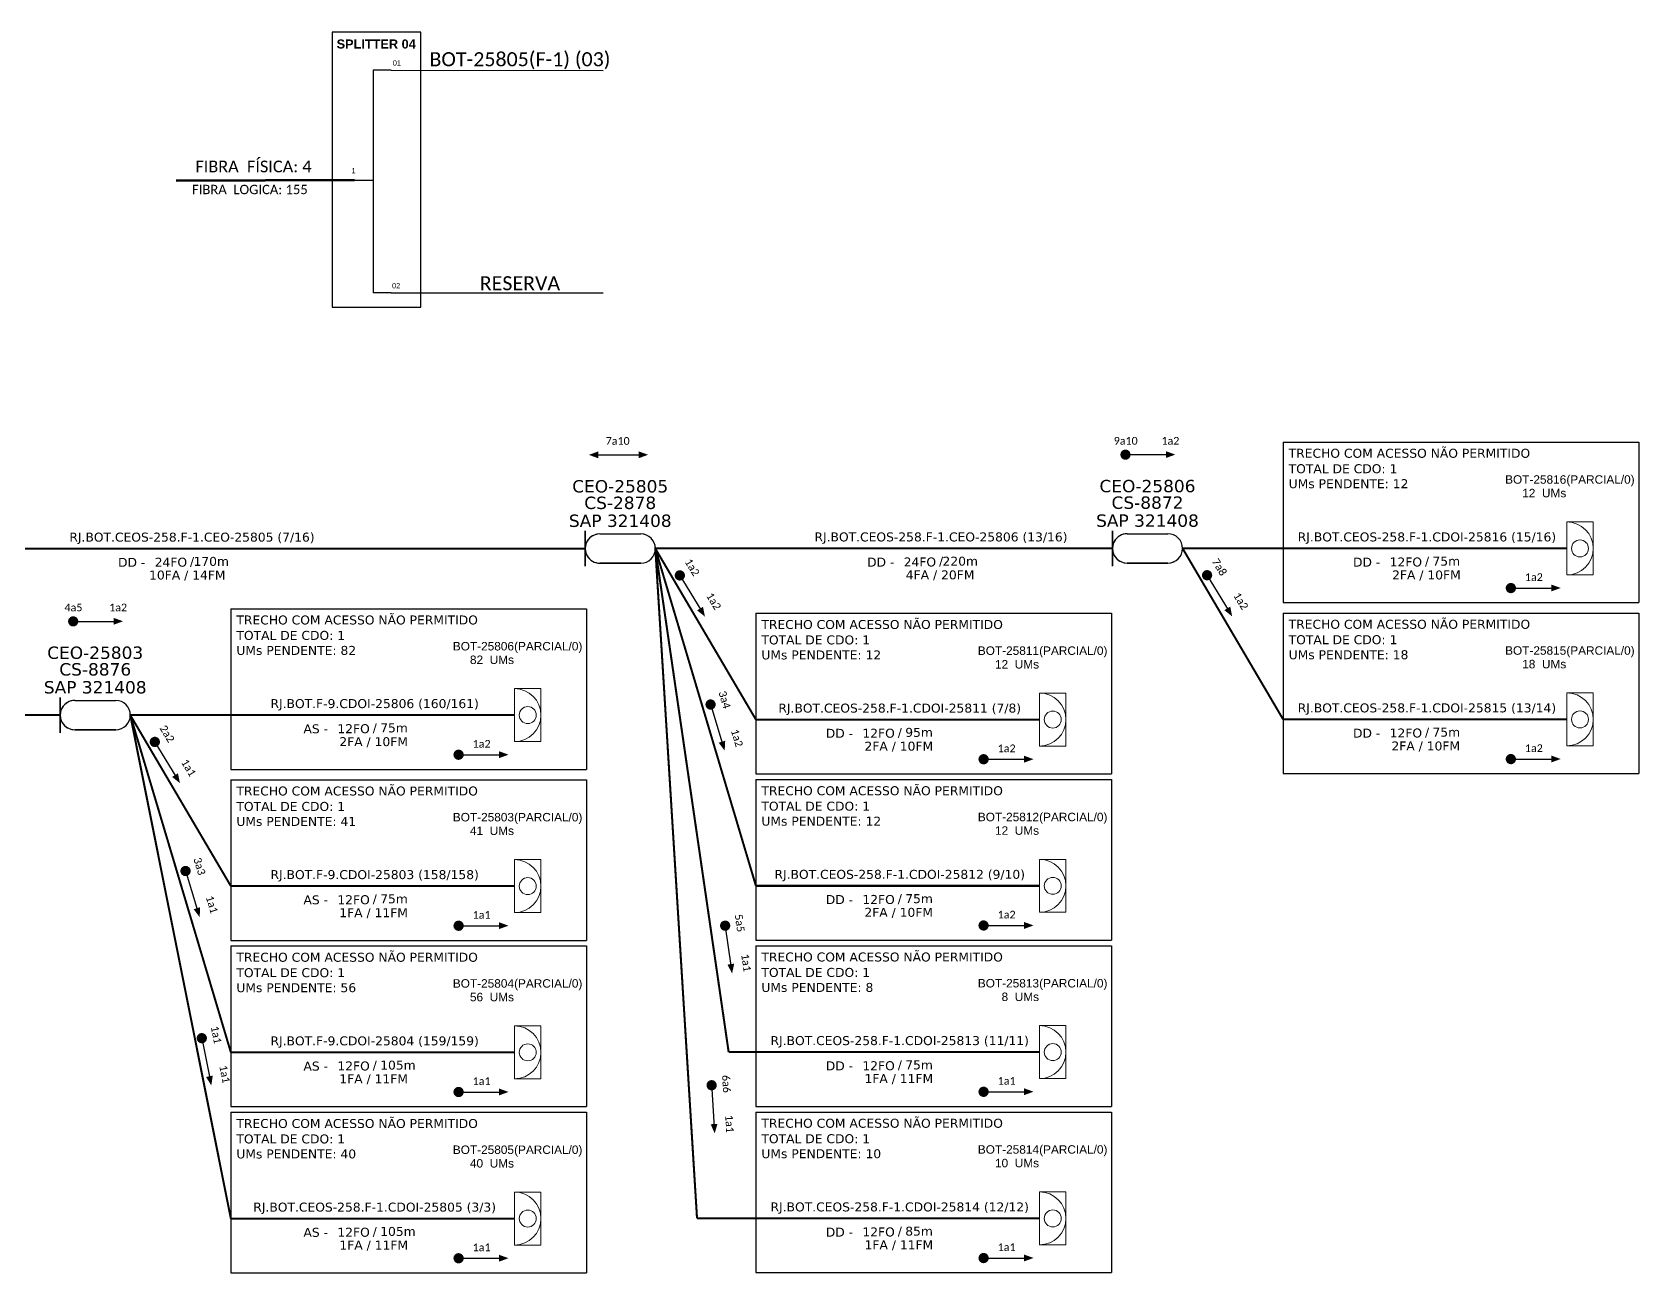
# Model space of a CAD drawing. Header units: millimetres. Extents: x 7789 to 8471, y -664 to 149.
# Drawn here: x 8157.4 to 8471, y -243.2 to -1.1 of the extents above; entities that cross this region are included whole.
import ezdxf
from ezdxf.enums import TextEntityAlignment as Align

# ---------------------------------------------------------------- set-up
doc = ezdxf.new("R2010")
doc.units = ezdxf.units.MM
for name, color, linetype, lineweight in [("20.0-LEGENDA DOS CDO'S", 1, 'Continuous', 0), ('20.1-CDO_INTERIOR', 1, 'Continuous', 0), ('40.1-ETIQUETAS', 1, 'Continuous', 20)]:
    doc.layers.add(name, color=color, linetype=linetype, lineweight=lineweight)
for name, color, linetype in [('20.4-CEOS', 1, 'Continuous'), ('CABO OPTICO EXISTENTE', 5, 'Continuous'), ('CAP a instalar', 1, 'Continuous'), ('CD de instalação futura', 8, 'Continuous'), ('SETA', 7, 'Continuous')]:
    doc.layers.add(name, color=color, linetype=linetype)
doc.styles.add('ARIAL', font='arial.ttf')
doc.styles.add('siredit', font='verdana.ttf')
doc.linetypes.add('FENCELINE1', pattern='A,0.25,-0.1,[133,ltypeshp.shx,S=0.1,R=0,X=-0.1,Y=0],-0.1,1', length=1.45)

# ---------------------------------------------------------------- blocks, each defined once
blk = doc.blocks.new('CEO')
at = {"layer": 'CAP a instalar', "linetype": 'Continuous'}
for p, q in [((34376.45, 58706.74), (34376.45, 58714.31)), ((34379.59, 58713.67), (34388.39, 58713.67)), ((34388.39, 58707.39), (34379.59, 58707.39))]:
    blk.add_line(p, q, dxfattribs=at)
for centre, start_param, end_param in [((34379.59, 58710.53), 6.283185, 9.424778), ((34388.39, 58710.53), 3.141593, 6.283185)]:
    blk.add_ellipse(centre, major_axis=(0, 3.14), ratio=1, start_param=start_param, end_param=end_param, dxfattribs=at)
at = {"layer": '20.4-CEOS', "color": 7, "style": 'siredit'}
for tag, p in [('CEO-2701', (34383.99, 58725.26)), ('CSPROJ.', (34383.99, 58721.69)), ('SAP321406', (34383.99, 58717.83))]:
    blk.add_attdef(tag, text='', height=2.66, rotation=0.0129, dxfattribs=at).set_placement(p, align=Align.TOP_CENTER)
blk = doc.blocks.new('CDOI_INT')
at = {"layer": '20.1-CDO_INTERIOR', "color": 0, "lineweight": 18}
blk.add_lwpolyline([(4.25, -4.25), (4.25, 4.25), (0, 4.25), (0, -4.25)], close=True, dxfattribs=at)
blk.add_circle((2.12, 0), 1.36, dxfattribs=at)
blk.add_arc((0, 0), 4.25, 270, 90, dxfattribs=at)
at = {"layer": "20.0-LEGENDA DOS CDO'S", "color": 0, "style": 'ARIAL'}
for tag, p in [('CDO_N', (-0.08, 10.38)), ('SPLITER_1', (21.18, 10.38)), ('SURVEY', (-0.08, 8.2)), ('SPLITER_2', (21.19, 8.68)), ('SAP', (-0.08, 6.23)), ('1:XX', (5.94, -2.22)), ('UMS', (5.94, -4.24))]:
    blk.add_attdef(tag, p, '', height=1.36, dxfattribs=at)
blk.add_attdef('FIBRAS_UTILIZADAS', text='', height=1.36, dxfattribs=at).set_placement((15.34, 10.38), align=Align.CENTER)
blk = doc.blocks.new('ETIQUETA_RS5F')
at = {"layer": '40.1-ETIQUETAS', "color": 0, "style": 'siredit'}
blk.add_text('/', height=1.5, dxfattribs=at).set_placement((1.55, -1.95), align=Align.MIDDLE_RIGHT)
for tag, p in [('ETIQUETA_R_SECUNDARIA', (1.18, 2.1)), ('ETIQUETA_R_PRIMARIA', (1.18, 4.1)), ('F_ATIVAS/F_MORTAS', (1.11, -4.24))]:
    blk.add_attdef(tag, text='', height=1.5, dxfattribs=at).set_placement(p, align=Align.MIDDLE_CENTER)
for tag, p in [('TIPO_CABO', (-6.62, -2.12)), ('CAP_CABO', (0.37, -2.09))]:
    blk.add_attdef(tag, text='', height=1.5, dxfattribs=at).set_placement(p, align=Align.MIDDLE_RIGHT)
blk.add_attdef('METROS', text='', height=1.5, dxfattribs=at).set_placement((2.11, -1.95), align=Align.MIDDLE_LEFT)
for tag, p in [('FUSÃO_1', (0.82, -8.39)), ('FUSÃO_2', (0.82, -10.6)), ('FUSÃO_3', (0.82, -12.93)), ('FUSÃO_4', (0.82, -15.14)), ('FUSÃO_5', (0.82, -17.16))]:
    blk.add_attdef(tag, text='', height=1.5, dxfattribs=at).set_placement(p, align=Align.CENTER)

msp = doc.modelspace()

# ---------------------------------------------------------------- linework, layer by layer
at = {"color": 7, "linetype": 'Continuous'}
for p, q in [((8223.98, -8.59), (8223.98, -52.02)), ((8227.49, -8.59), (8223.98, -8.59)), ((8220.33, -30.02), (8223.96, -30.02)), ((8227.49, -52.02), (8223.98, -52.02))]:
    msp.add_line(p, q, dxfattribs=at)
at = {"color": 10, "linetype": 'Continuous'}
for p, q in [((8227.49, -8.59), (8268.87, -8.6)), ((8227.49, -52.02), (8268.87, -52.03))]:
    msp.add_line(p, q, dxfattribs=at)
at = {"color": 1, "linetype": 'Continuous', "lineweight": 60}
msp.add_line((8220.33, -30.02), (8185.54, -30.13), dxfattribs=at)
at = {"color": 7}
msp.add_lwpolyline([(8216.01, -54.8), (8233.29, -54.8), (8233.29, -1.15), (8216.01, -1.15)], close=True, dxfattribs=at)
at = {"color": 3}
for points in [[(8401.55, -81.13), (8470.97, -81.13), (8470.97, -112.46)], [(8401.55, -81.13), (8401.55, -112.46)], [(8401.55, -112.46), (8470.97, -112.46)], [(8196.21, -113.65), (8265.63, -113.65), (8265.63, -144.99)], [(8196.21, -113.65), (8196.21, -144.99)], [(8298.67, -114.53), (8368.08, -114.53), (8368.08, -145.87)], [(8298.67, -114.53), (8298.67, -145.87)], [(8401.55, -114.5), (8470.97, -114.5), (8470.97, -145.83)], [(8401.55, -114.5), (8401.55, -145.83)], [(8196.21, -144.99), (8265.63, -144.99)], [(8196.21, -147.02), (8265.63, -147.02), (8265.63, -178.36)], [(8196.21, -147.02), (8196.21, -178.36)], [(8298.67, -145.87), (8368.08, -145.87)], [(8298.67, -146.98), (8368.08, -146.98), (8368.08, -178.31)], [(8298.67, -146.98), (8298.67, -178.31)], [(8401.55, -145.83), (8470.97, -145.83)], [(8196.21, -178.36), (8265.63, -178.36)], [(8298.67, -178.31), (8368.08, -178.31)], [(8196.21, -179.46), (8265.63, -179.46), (8265.63, -210.8)], [(8196.21, -179.46), (8196.21, -210.8)], [(8298.67, -179.42), (8368.08, -179.42), (8368.08, -210.75)], [(8298.67, -179.42), (8298.67, -210.75)], [(8196.21, -210.8), (8265.63, -210.8)], [(8196.21, -211.91), (8265.63, -211.91), (8265.63, -243.24)], [(8196.21, -211.91), (8196.21, -243.24)], [(8298.67, -210.75), (8368.08, -210.75)], [(8298.67, -211.86), (8368.08, -211.86), (8368.08, -243.19)], [(8298.67, -211.86), (8298.67, -243.19)], [(8196.21, -243.24), (8265.63, -243.24)], [(8298.67, -243.19), (8368.08, -243.19)]]:
    msp.add_lwpolyline(points, dxfattribs=at)
at = {"color": 8}
for points, const_width in [([(8370.29, -83.59, 1), (8371.28, -83.59, 1)], 0.999), ([(8283.56, -106.72, 1), (8284.08, -107.58, 1)], 1), ([(8386.45, -106.69, 1), (8386.97, -107.54, 1)], 1), ([(8445.49, -109.62, 1), (8446.49, -109.62, 1)], 1), ([(8164.95, -116.12, 1), (8165.94, -116.12, 1)], 0.999), ([(8289.68, -131.86, 1), (8289.97, -132.82, 1)], 1), ([(8181.11, -139.21, 1), (8181.63, -140.07, 1)], 1), ([(8240.15, -142.14, 1), (8241.15, -142.14, 1)], 1), ([(8342.6, -143.02, 1), (8343.6, -143.02, 1)], 1), ([(8445.49, -142.99, 1), (8446.49, -142.99, 1)], 1), ([(8187.22, -164.35, 1), (8187.51, -165.31, 1)], 1), ([(8240.15, -175.51, 1), (8241.15, -175.51, 1)], 1), ([(8292.6, -175, 1), (8292.74, -175.99, 1)], 1), ([(8342.6, -175.46, 1), (8343.6, -175.46, 1)], 1), ([(8190.44, -196.96, 1), (8190.64, -197.94, 1)], 1), ([(8290, -206.13, 1), (8290.06, -207.13, 1)], 1), ([(8342.6, -207.91, 1), (8343.6, -207.91, 1)], 1), ([(8240.15, -207.95, 1), (8241.15, -207.95, 1)], 1), ([(8240.15, -240.39, 1), (8241.15, -240.39, 1)], 1), ([(8342.6, -240.35, 1), (8343.6, -240.35, 1)], 1)]:
    msp.add_lwpolyline(points, format="xyb", close=True, dxfattribs=dict(at, const_width=const_width))
for points in [[(8265.35, -98.48), (8265.35, -105.35)], [(8268.2, -99.07), (8276.19, -99.07)], [(8368.24, -98.44), (8368.24, -105.31)], [(8371.09, -99.03), (8379.08, -99.03)], [(8268.2, -104.77), (8276.19, -104.76)], [(8371.09, -104.73), (8379.08, -104.73)], [(8162.9, -130.97), (8162.9, -137.84)], [(8165.74, -131.56), (8173.74, -131.56)], [(8165.75, -137.25), (8173.74, -137.25)]]:
    msp.add_lwpolyline(points, dxfattribs=at)
for centre, start, end in [((8268.2, -101.92), 90.0129, 270.0129), ((8276.19, -101.92), 270.0129, 90.0129), ((8371.09, -101.88), 90.0129, 270.0129), ((8379.08, -101.88), 270.0129, 90.0129), ((8165.75, -134.41), 90.0129, 270.0129), ((8173.74, -134.4), 270.0129, 90.0129)]:
    msp.add_arc(centre, 2.85, start, end, dxfattribs=at)
at = {"layer": 'CAP a instalar', "color": 8, "linetype": 'FENCELINE1', "ltscale": 6, "const_width": 0.4}
for points in [[(8087.78, -101.92), (8265.35, -101.92)], [(8279.04, -101.88), (8368.24, -101.86)], [(8279.04, -101.91), (8298.67, -135.28)], [(8279.04, -101.91), (8298.67, -167.72)], [(8279.04, -101.91), (8293.35, -200.16)], [(8287.18, -232.61), (8279.04, -101.91)], [(8381.93, -101.88), (8401.55, -135.24)], [(8381.93, -101.88), (8456.89, -101.88)], [(8107.56, -134.41), (8162.9, -134.41)], [(8176.58, -134.4), (8196.21, -167.77)], [(8176.58, -134.4), (8196.21, -200.21)], [(8176.58, -134.4), (8251.55, -134.4)], [(8196.21, -232.65), (8176.58, -134.4)], [(8298.67, -135.28), (8354.01, -135.28)], [(8401.55, -135.24), (8456.89, -135.24)], [(8196.21, -167.77), (8251.55, -167.77)], [(8298.67, -167.72), (8354.01, -167.72)], [(8196.21, -200.21), (8251.55, -200.21)], [(8293.35, -200.16), (8354.01, -200.16)], [(8196.21, -232.65), (8251.55, -232.65)], [(8287.18, -232.61), (8354.01, -232.61)]]:
    msp.add_lwpolyline(points, dxfattribs=at)
at = {"layer": 'SETA', "color": 8}
for points in [[(8267.9, -83.63), (8276.49, -83.63)], [(8370.79, -83.59), (8379.37, -83.59)], [(8283.65, -106.87), (8288.12, -114.22)], [(8386.54, -106.84), (8391, -114.18)], [(8445.99, -109.62), (8454.58, -109.62)], [(8165.44, -116.12), (8174.03, -116.12)], [(8289.73, -132.03), (8292.23, -140.26)], [(8181.2, -139.36), (8185.66, -146.71)], [(8240.65, -142.14), (8249.24, -142.14)], [(8343.1, -143.02), (8351.7, -143.02)], [(8445.99, -142.99), (8454.58, -142.99)], [(8187.28, -164.52), (8189.77, -172.75)], [(8240.65, -175.51), (8249.24, -175.51)], [(8292.63, -175.18), (8293.85, -183.69)], [(8343.1, -175.46), (8351.7, -175.46)], [(8190.48, -197.13), (8192.15, -205.56)], [(8290.01, -206.3), (8290.54, -214.88)], [(8240.65, -207.95), (8249.24, -207.95)], [(8343.1, -207.91), (8351.7, -207.91)], [(8240.65, -240.39), (8249.24, -240.39)], [(8343.1, -240.35), (8351.7, -240.35)]]:
    msp.add_lwpolyline(points, dxfattribs=at)
for points in [[(8267.9, -82.96), (8266.07, -83.63), (8267.9, -84.29)], [(8275.8, -82.95), (8277.63, -83.61), (8275.8, -84.28)], [(8378.68, -82.91), (8380.51, -83.58), (8378.68, -84.24)], [(8453.89, -108.94), (8455.73, -109.6), (8453.89, -110.27)], [(8173.34, -115.44), (8175.17, -116.1), (8173.34, -116.77)], [(8288.34, -113.28), (8288.72, -115.19), (8287.2, -113.97)], [(8391.23, -113.24), (8391.61, -115.15), (8390.09, -113.93)], [(8292.68, -139.4), (8292.57, -141.35), (8291.4, -139.79)], [(8248.55, -141.46), (8250.39, -142.13), (8248.55, -142.8)], [(8351.01, -142.34), (8352.84, -143.01), (8351.01, -143.68)], [(8453.89, -142.31), (8455.73, -142.97), (8453.89, -143.64)], [(8185.89, -145.77), (8186.27, -147.68), (8184.75, -146.46)], [(8190.22, -171.89), (8190.12, -173.84), (8188.95, -172.28)], [(8248.55, -174.83), (8250.39, -175.5), (8248.55, -176.16)], [(8351.01, -174.78), (8352.84, -175.45), (8351.01, -176.12)], [(8294.43, -182.91), (8294.03, -184.81), (8293.11, -183.1)], [(8192.68, -204.75), (8192.39, -206.68), (8191.37, -205.01)], [(8248.55, -207.27), (8250.39, -207.94), (8248.55, -208.61)], [(8351.01, -207.23), (8352.84, -207.89), (8351.01, -208.56)], [(8291.17, -214.16), (8290.62, -216.02), (8289.84, -214.24)], [(8248.55, -239.71), (8250.39, -240.38), (8248.55, -241.05)], [(8351.01, -239.67), (8352.84, -240.33), (8351.01, -241)]]:
    msp.add_solid(points, dxfattribs=at)

# ---------------------------------------------------------------- block references
at = {"layer": 'CAP a instalar', "color": 8, "linetype": 'FENCELINE1'}
ref = msp.add_blockref('CEO', (-22939.78, -53396.25), dxfattribs=dict(at, xscale=0.9077475237572799, yscale=0.9077475237572799, zscale=0.9077475237572799))
ref.add_attrib('SAP321406', 'SAP 321408', dxfattribs={"layer": '20.4-CEOS', "color": 8, "height": 2.413, "rotation": 0.0129, "style": 'siredit'}).set_placement((8272.2, -95.28), align=Align.TOP_CENTER)
ref.add_attrib('CSPROJ.', 'CS-2878', dxfattribs={"layer": '20.4-CEOS', "color": 8, "height": 2.413, "rotation": 0.0129, "style": 'siredit'}).set_placement((8272.19, -91.78), align=Align.TOP_CENTER)
ref.add_attrib('CEO-2701', 'CEO-25805', dxfattribs={"layer": '20.4-CEOS', "color": 8, "height": 2.413, "rotation": 0.0129, "style": 'siredit'}).set_placement((8272.19, -88.55), align=Align.TOP_CENTER)
ref = msp.add_blockref('CEO', (-22836.9, -53396.22), dxfattribs=dict(at, xscale=0.9077475237572799, yscale=0.9077475237572799, zscale=0.9077475237572799))
ref.add_attrib('SAP321406', 'SAP 321408', dxfattribs={"layer": '20.4-CEOS', "color": 8, "height": 2.413, "rotation": 0.0129, "style": 'siredit'}).set_placement((8375.08, -95.25), align=Align.TOP_CENTER)
ref.add_attrib('CSPROJ.', 'CS-8872', dxfattribs={"layer": '20.4-CEOS', "color": 8, "height": 2.413, "rotation": 0.0129, "style": 'siredit'}).set_placement((8375.08, -91.74), align=Align.TOP_CENTER)
ref.add_attrib('CEO-2701', 'CEO-25806', dxfattribs={"layer": '20.4-CEOS', "color": 8, "height": 2.413, "rotation": 0.0129, "style": 'siredit'}).set_placement((8375.08, -88.51), align=Align.TOP_CENTER)
at = {"layer": 'CAP a instalar', "color": 8, "linetype": 'FENCELINE1', "ltscale": 7}
ref = msp.add_blockref('ETIQUETA_RS5F', (8187.24, -102.13), dxfattribs=dict(at, xscale=1.166399984999771, yscale=1.166399984999771, zscale=1.166399984999771))
ref.add_attrib('ETIQUETA_R_SECUNDARIA', 'RJ.BOT.CEOS-258.F-1.CEO-25805 (7/16)', dxfattribs={"layer": '40.1-ETIQUETAS', "color": 0, "height": 1.7496, "style": 'siredit'}).set_placement((8188.62, -99.68), align=Align.MIDDLE_CENTER)
ref.add_attrib('TIPO_CABO', 'DD -', dxfattribs={"layer": '40.1-ETIQUETAS', "color": 0, "height": 1.75, "style": 'siredit'}).set_placement((8179.52, -104.6), align=Align.MIDDLE_RIGHT)
ref.add_attrib('CAP_CABO', '24FO', dxfattribs={"layer": '40.1-ETIQUETAS', "color": 0, "height": 1.75, "style": 'siredit'}).set_placement((8187.67, -104.57), align=Align.MIDDLE_RIGHT)
ref.add_attrib('METROS', '170m', dxfattribs={"layer": '40.1-ETIQUETAS', "color": 0, "height": 1.75, "style": 'siredit'}).set_placement((8188.92, -104.41), align=Align.MIDDLE_LEFT)
ref.add_attrib('F_ATIVAS/F_MORTAS', '10FA / 14FM', dxfattribs={"layer": '40.1-ETIQUETAS', "color": 0, "height": 1.7496, "style": 'siredit'}).set_placement((8187.71, -107.08), align=Align.MIDDLE_CENTER)
ref = msp.add_blockref('ETIQUETA_RS5F', (8333.4, -102.09), dxfattribs=dict(at, xscale=1.166399984999771, yscale=1.166399984999771, zscale=1.166399984999771))
ref.add_attrib('ETIQUETA_R_SECUNDARIA', 'RJ.BOT.CEOS-258.F-1.CEO-25806 (13/16)', dxfattribs={"layer": '40.1-ETIQUETAS', "color": 0, "height": 1.7496, "style": 'siredit'}).set_placement((8334.78, -99.64), align=Align.MIDDLE_CENTER)
ref.add_attrib('TIPO_CABO', 'DD -', dxfattribs={"layer": '40.1-ETIQUETAS', "color": 0, "height": 1.75, "style": 'siredit'}).set_placement((8325.69, -104.56), align=Align.MIDDLE_RIGHT)
ref.add_attrib('CAP_CABO', '24FO', dxfattribs={"layer": '40.1-ETIQUETAS', "color": 0, "height": 1.75, "style": 'siredit'}).set_placement((8333.83, -104.53), align=Align.MIDDLE_RIGHT)
ref.add_attrib('METROS', '220m', dxfattribs={"layer": '40.1-ETIQUETAS', "color": 0, "height": 1.75, "style": 'siredit'}).set_placement((8335.08, -104.37), align=Align.MIDDLE_LEFT)
ref.add_attrib('F_ATIVAS/F_MORTAS', '4FA / 20FM', dxfattribs={"layer": '40.1-ETIQUETAS', "color": 0, "height": 1.75, "style": 'siredit'}).set_placement((8334.61, -107.04), align=Align.MIDDLE_CENTER)
ref = msp.add_blockref('ETIQUETA_RS5F', (8428.23, -102.09), dxfattribs=dict(at, xscale=1.166399984998861, yscale=1.166399984998861, zscale=1.166399984998861))
ref.add_attrib('ETIQUETA_R_SECUNDARIA', 'RJ.BOT.CEOS-258.F-1.CDOI-25816 (15/16)', dxfattribs={"layer": 'CABO OPTICO EXISTENTE', "color": 0, "height": 1.7496, "style": 'siredit'}).set_placement((8429.61, -99.64), align=Align.MIDDLE_CENTER)
ref.add_attrib('TIPO_CABO', 'DD -', dxfattribs={"layer": '40.1-ETIQUETAS', "color": 0, "height": 1.75, "style": 'siredit'}).set_placement((8420.51, -104.56), align=Align.MIDDLE_RIGHT)
ref.add_attrib('CAP_CABO', '12FO', dxfattribs={"layer": '40.1-ETIQUETAS', "color": 0, "height": 1.75, "style": 'siredit'}).set_placement((8428.66, -104.53), align=Align.MIDDLE_RIGHT)
ref.add_attrib('METROS', '75m', dxfattribs={"layer": '40.1-ETIQUETAS', "color": 0, "height": 1.75, "style": 'siredit'}).set_placement((8430.69, -104.37), align=Align.MIDDLE_LEFT)
ref.add_attrib('F_ATIVAS/F_MORTAS', '2FA / 10FM', dxfattribs={"layer": '40.1-ETIQUETAS', "color": 0, "height": 1.75, "style": 'siredit'}).set_placement((8429.51, -107.06), align=Align.MIDDLE_CENTER)
at = {"layer": 'CAP a instalar', "color": 8, "linetype": 'FENCELINE1'}
ref = msp.add_blockref('CEO', (-23042.24, -53428.74), dxfattribs=dict(at, xscale=0.9077475237572799, yscale=0.9077475237572799, zscale=0.9077475237572799))
ref.add_attrib('SAP321406', 'SAP 321408', dxfattribs={"layer": '20.4-CEOS', "color": 8, "height": 2.413, "rotation": 0.0129, "style": 'siredit'}).set_placement((8169.74, -127.77), align=Align.TOP_CENTER)
ref.add_attrib('CSPROJ.', 'CS-8876', dxfattribs={"layer": '20.4-CEOS', "color": 8, "height": 2.413, "rotation": 0.0129, "style": 'siredit'}).set_placement((8169.74, -124.27), align=Align.TOP_CENTER)
ref.add_attrib('CEO-2701', 'CEO-25803', dxfattribs={"layer": '20.4-CEOS', "color": 8, "height": 2.413, "rotation": 0.0129, "style": 'siredit'}).set_placement((8169.74, -121.03), align=Align.TOP_CENTER)
at = {"layer": 'CAP a instalar', "color": 8, "linetype": 'FENCELINE1', "ltscale": 7}
ref = msp.add_blockref('ETIQUETA_RS5F', (8222.89, -134.62), dxfattribs=dict(at, xscale=1.166399984998861, yscale=1.166399984998861, zscale=1.166399984998861))
ref.add_attrib('ETIQUETA_R_SECUNDARIA', 'RJ.BOT.F-9.CDOI-25806 (160/161)', dxfattribs={"layer": 'CABO OPTICO EXISTENTE', "color": 0, "height": 1.7496, "style": 'siredit'}).set_placement((8224.27, -132.16), align=Align.MIDDLE_CENTER)
ref.add_attrib('TIPO_CABO', 'AS -', dxfattribs={"layer": '40.1-ETIQUETAS', "color": 0, "height": 1.75, "style": 'siredit'}).set_placement((8215.17, -137.08), align=Align.MIDDLE_RIGHT)
ref.add_attrib('CAP_CABO', '12FO', dxfattribs={"layer": '40.1-ETIQUETAS', "color": 0, "height": 1.75, "style": 'siredit'}).set_placement((8223.32, -137.06), align=Align.MIDDLE_RIGHT)
ref.add_attrib('METROS', '75m', dxfattribs={"layer": '40.1-ETIQUETAS', "color": 0, "height": 1.75, "style": 'siredit'}).set_placement((8225.35, -136.9), align=Align.MIDDLE_LEFT)
ref.add_attrib('F_ATIVAS/F_MORTAS', '2FA / 10FM', dxfattribs={"layer": '40.1-ETIQUETAS', "color": 0, "height": 1.75, "style": 'siredit'}).set_placement((8224.07, -139.59), align=Align.MIDDLE_CENTER)
ref = msp.add_blockref('ETIQUETA_RS5F', (8325.35, -135.5), dxfattribs=dict(at, xscale=1.166399984998861, yscale=1.166399984998861, zscale=1.166399984998861))
ref.add_attrib('ETIQUETA_R_SECUNDARIA', 'RJ.BOT.CEOS-258.F-1.CDOI-25811 (7/8)', dxfattribs={"layer": 'CABO OPTICO EXISTENTE', "color": 0, "height": 1.7496, "style": 'siredit'}).set_placement((8326.73, -133.04), align=Align.MIDDLE_CENTER)
ref.add_attrib('TIPO_CABO', 'DD -', dxfattribs={"layer": '40.1-ETIQUETAS', "color": 0, "height": 1.75, "style": 'siredit'}).set_placement((8317.63, -137.96), align=Align.MIDDLE_RIGHT)
ref.add_attrib('CAP_CABO', '12FO', dxfattribs={"layer": '40.1-ETIQUETAS', "color": 0, "height": 1.75, "style": 'siredit'}).set_placement((8325.77, -137.94), align=Align.MIDDLE_RIGHT)
ref.add_attrib('METROS', '95m', dxfattribs={"layer": '40.1-ETIQUETAS', "color": 0, "height": 1.75, "style": 'siredit'}).set_placement((8327.81, -137.77), align=Align.MIDDLE_LEFT)
ref.add_attrib('F_ATIVAS/F_MORTAS', '2FA / 10FM', dxfattribs={"layer": '40.1-ETIQUETAS', "color": 0, "height": 1.75, "style": 'siredit'}).set_placement((8326.55, -140.47), align=Align.MIDDLE_CENTER)
ref = msp.add_blockref('ETIQUETA_RS5F', (8428.23, -135.46), dxfattribs=dict(at, xscale=1.166399984998861, yscale=1.166399984998861, zscale=1.166399984998861))
ref.add_attrib('ETIQUETA_R_SECUNDARIA', 'RJ.BOT.CEOS-258.F-1.CDOI-25815 (13/14)', dxfattribs={"layer": 'CABO OPTICO EXISTENTE', "color": 0, "height": 1.7496, "style": 'siredit'}).set_placement((8429.61, -133), align=Align.MIDDLE_CENTER)
ref.add_attrib('TIPO_CABO', 'DD -', dxfattribs={"layer": '40.1-ETIQUETAS', "color": 0, "height": 1.75, "style": 'siredit'}).set_placement((8420.51, -137.93), align=Align.MIDDLE_RIGHT)
ref.add_attrib('CAP_CABO', '12FO', dxfattribs={"layer": '40.1-ETIQUETAS', "color": 0, "height": 1.75, "style": 'siredit'}).set_placement((8428.66, -137.9), align=Align.MIDDLE_RIGHT)
ref.add_attrib('METROS', '75m', dxfattribs={"layer": '40.1-ETIQUETAS', "color": 0, "height": 1.75, "style": 'siredit'}).set_placement((8430.69, -137.74), align=Align.MIDDLE_LEFT)
ref.add_attrib('F_ATIVAS/F_MORTAS', '2FA / 10FM', dxfattribs={"layer": '40.1-ETIQUETAS', "color": 0, "height": 1.75, "style": 'siredit'}).set_placement((8429.38, -140.43), align=Align.MIDDLE_CENTER)
ref = msp.add_blockref('ETIQUETA_RS5F', (8222.89, -167.98), dxfattribs=dict(at, xscale=1.166399984998861, yscale=1.166399984998861, zscale=1.166399984998861))
ref.add_attrib('ETIQUETA_R_SECUNDARIA', 'RJ.BOT.F-9.CDOI-25803 (158/158)', dxfattribs={"layer": 'CABO OPTICO EXISTENTE', "color": 0, "height": 1.7496, "style": 'siredit'}).set_placement((8224.27, -165.53), align=Align.MIDDLE_CENTER)
ref.add_attrib('TIPO_CABO', 'AS -', dxfattribs={"layer": '40.1-ETIQUETAS', "color": 0, "height": 1.75, "style": 'siredit'}).set_placement((8215.17, -170.45), align=Align.MIDDLE_RIGHT)
ref.add_attrib('CAP_CABO', '12FO', dxfattribs={"layer": '40.1-ETIQUETAS', "color": 0, "height": 1.75, "style": 'siredit'}).set_placement((8223.32, -170.43), align=Align.MIDDLE_RIGHT)
ref.add_attrib('METROS', '75m', dxfattribs={"layer": '40.1-ETIQUETAS', "color": 0, "height": 1.75, "style": 'siredit'}).set_placement((8225.35, -170.26), align=Align.MIDDLE_LEFT)
ref.add_attrib('F_ATIVAS/F_MORTAS', '1FA / 11FM', dxfattribs={"layer": '40.1-ETIQUETAS', "color": 0, "height": 1.75, "style": 'siredit'}).set_placement((8224.06, -172.96), align=Align.MIDDLE_CENTER)
ref = msp.add_blockref('ETIQUETA_RS5F', (8325.35, -167.94), dxfattribs=dict(at, xscale=1.166399984998861, yscale=1.166399984998861, zscale=1.166399984998861))
ref.add_attrib('ETIQUETA_R_SECUNDARIA', 'RJ.BOT.CEOS-258.F-1.CDOI-25812 (9/10)', dxfattribs={"layer": 'CABO OPTICO EXISTENTE', "color": 0, "height": 1.7496, "style": 'siredit'}).set_placement((8326.73, -165.48), align=Align.MIDDLE_CENTER)
ref.add_attrib('TIPO_CABO', 'DD -', dxfattribs={"layer": '40.1-ETIQUETAS', "color": 0, "height": 1.75, "style": 'siredit'}).set_placement((8317.63, -170.4), align=Align.MIDDLE_RIGHT)
ref.add_attrib('CAP_CABO', '12FO', dxfattribs={"layer": '40.1-ETIQUETAS', "color": 0, "height": 1.75, "style": 'siredit'}).set_placement((8325.77, -170.38), align=Align.MIDDLE_RIGHT)
ref.add_attrib('METROS', '75m', dxfattribs={"layer": '40.1-ETIQUETAS', "color": 0, "height": 1.75, "style": 'siredit'}).set_placement((8327.81, -170.22), align=Align.MIDDLE_LEFT)
ref.add_attrib('F_ATIVAS/F_MORTAS', '2FA / 10FM', dxfattribs={"layer": '40.1-ETIQUETAS', "color": 0, "height": 1.75, "style": 'siredit'}).set_placement((8326.53, -172.89), align=Align.MIDDLE_CENTER)
ref = msp.add_blockref('ETIQUETA_RS5F', (8222.89, -200.43), dxfattribs=dict(at, xscale=1.166399984998861, yscale=1.166399984998861, zscale=1.166399984998861))
ref.add_attrib('ETIQUETA_R_SECUNDARIA', 'RJ.BOT.F-9.CDOI-25804 (159/159)', dxfattribs={"layer": 'CABO OPTICO EXISTENTE', "color": 0, "height": 1.7496, "style": 'siredit'}).set_placement((8224.27, -197.97), align=Align.MIDDLE_CENTER)
ref.add_attrib('TIPO_CABO', 'AS -', dxfattribs={"layer": '40.1-ETIQUETAS', "color": 0, "height": 1.75, "style": 'siredit'}).set_placement((8215.17, -202.89), align=Align.MIDDLE_RIGHT)
ref.add_attrib('CAP_CABO', '12FO', dxfattribs={"layer": '40.1-ETIQUETAS', "color": 0, "height": 1.75, "style": 'siredit'}).set_placement((8223.32, -202.87), align=Align.MIDDLE_RIGHT)
ref.add_attrib('METROS', '105m', dxfattribs={"layer": '40.1-ETIQUETAS', "color": 0, "height": 1.75, "style": 'siredit'}).set_placement((8225.35, -202.7), align=Align.MIDDLE_LEFT)
ref.add_attrib('F_ATIVAS/F_MORTAS', '1FA / 11FM', dxfattribs={"layer": '40.1-ETIQUETAS', "color": 0, "height": 1.75, "style": 'siredit'}).set_placement((8224.07, -205.38), align=Align.MIDDLE_CENTER)
ref = msp.add_blockref('ETIQUETA_RS5F', (8325.35, -200.38), dxfattribs=dict(at, xscale=1.166399984998861, yscale=1.166399984998861, zscale=1.166399984998861))
ref.add_attrib('ETIQUETA_R_SECUNDARIA', 'RJ.BOT.CEOS-258.F-1.CDOI-25813 (11/11)', dxfattribs={"layer": 'CABO OPTICO EXISTENTE', "color": 0, "height": 1.7496, "style": 'siredit'}).set_placement((8326.73, -197.92), align=Align.MIDDLE_CENTER)
ref.add_attrib('TIPO_CABO', 'DD -', dxfattribs={"layer": '40.1-ETIQUETAS', "color": 0, "height": 1.75, "style": 'siredit'}).set_placement((8317.63, -202.85), align=Align.MIDDLE_RIGHT)
ref.add_attrib('CAP_CABO', '12FO', dxfattribs={"layer": '40.1-ETIQUETAS', "color": 0, "height": 1.75, "style": 'siredit'}).set_placement((8325.77, -202.82), align=Align.MIDDLE_RIGHT)
ref.add_attrib('METROS', '75m', dxfattribs={"layer": '40.1-ETIQUETAS', "color": 0, "height": 1.75, "style": 'siredit'}).set_placement((8327.81, -202.66), align=Align.MIDDLE_LEFT)
ref.add_attrib('F_ATIVAS/F_MORTAS', '1FA / 11FM', dxfattribs={"layer": '40.1-ETIQUETAS', "color": 0, "height": 1.75, "style": 'siredit'}).set_placement((8326.55, -205.33), align=Align.MIDDLE_CENTER)
ref = msp.add_blockref('ETIQUETA_RS5F', (8222.89, -232.87), dxfattribs=dict(at, xscale=1.166399984998861, yscale=1.166399984998861, zscale=1.166399984998861))
ref.add_attrib('ETIQUETA_R_SECUNDARIA', 'RJ.BOT.CEOS-258.F-1.CDOI-25805 (3/3)', dxfattribs={"layer": 'CABO OPTICO EXISTENTE', "color": 0, "height": 1.7496, "style": 'siredit'}).set_placement((8224.27, -230.41), align=Align.MIDDLE_CENTER)
ref.add_attrib('TIPO_CABO', 'AS -', dxfattribs={"layer": '40.1-ETIQUETAS', "color": 0, "height": 1.75, "style": 'siredit'}).set_placement((8215.17, -235.33), align=Align.MIDDLE_RIGHT)
ref.add_attrib('CAP_CABO', '12FO', dxfattribs={"layer": '40.1-ETIQUETAS', "color": 0, "height": 1.75, "style": 'siredit'}).set_placement((8223.32, -235.31), align=Align.MIDDLE_RIGHT)
ref.add_attrib('METROS', '105m', dxfattribs={"layer": '40.1-ETIQUETAS', "color": 0, "height": 1.75, "style": 'siredit'}).set_placement((8225.35, -235.15), align=Align.MIDDLE_LEFT)
ref.add_attrib('F_ATIVAS/F_MORTAS', '1FA / 11FM', dxfattribs={"layer": '40.1-ETIQUETAS', "color": 0, "height": 1.75, "style": 'siredit'}).set_placement((8224.09, -237.82), align=Align.MIDDLE_CENTER)
ref = msp.add_blockref('ETIQUETA_RS5F', (8325.35, -232.82), dxfattribs=dict(at, xscale=1.166399984998861, yscale=1.166399984998861, zscale=1.166399984998861))
ref.add_attrib('ETIQUETA_R_SECUNDARIA', 'RJ.BOT.CEOS-258.F-1.CDOI-25814 (12/12)', dxfattribs={"layer": 'CABO OPTICO EXISTENTE', "color": 0, "height": 1.7496, "style": 'siredit'}).set_placement((8326.73, -230.37), align=Align.MIDDLE_CENTER)
ref.add_attrib('TIPO_CABO', 'DD -', dxfattribs={"layer": '40.1-ETIQUETAS', "color": 0, "height": 1.75, "style": 'siredit'}).set_placement((8317.63, -235.29), align=Align.MIDDLE_RIGHT)
ref.add_attrib('CAP_CABO', '12FO', dxfattribs={"layer": '40.1-ETIQUETAS', "color": 0, "height": 1.75, "style": 'siredit'}).set_placement((8325.77, -235.26), align=Align.MIDDLE_RIGHT)
ref.add_attrib('METROS', '85m', dxfattribs={"layer": '40.1-ETIQUETAS', "color": 0, "height": 1.75, "style": 'siredit'}).set_placement((8327.81, -235.1), align=Align.MIDDLE_LEFT)
ref.add_attrib('F_ATIVAS/F_MORTAS', '1FA / 11FM', dxfattribs={"layer": '40.1-ETIQUETAS', "color": 0, "height": 1.75, "style": 'siredit'}).set_placement((8326.57, -237.77), align=Align.MIDDLE_CENTER)
at = {"layer": 'CD de instalação futura', "color": 8, "ltscale": 11}
ref = msp.add_blockref('CDOI_INT', (8456.9, -101.88), dxfattribs=dict(at, xscale=1.21541625498503, yscale=1.21541625498503, zscale=1.21541625498503))
ref.add_attrib('CDO_N', 'BOT-25816', dxfattribs={"layer": "20.0-LEGENDA DOS CDO'S", "color": 0, "height": 1.653, "style": 'ARIAL'}).set_placement((8456.8, -89.26), align=Align.RIGHT)
ref.add_attrib('FIBRAS_UTILIZADAS', '    (PARCIAL/0)', dxfattribs={"layer": "20.0-LEGENDA DOS CDO'S", "color": 0, "height": 1.65, "style": 'ARIAL'}).set_placement((8462.2, -89.26), align=Align.CENTER)
ref.add_attrib('SURVEY', '12  UMs', dxfattribs={"layer": "20.0-LEGENDA DOS CDO'S", "color": 0, "height": 1.653, "style": 'ARIAL'}).set_placement((8456.8, -91.91), align=Align.RIGHT)
ref = msp.add_blockref('CDOI_INT', (8251.56, -134.4), dxfattribs=dict(at, xscale=1.21541625498503, yscale=1.21541625498503, zscale=1.21541625498503))
ref.add_attrib('CDO_N', 'BOT-25806', dxfattribs={"layer": "20.0-LEGENDA DOS CDO'S", "color": 0, "height": 1.653, "style": 'ARIAL'}).set_placement((8251.46, -121.79), align=Align.RIGHT)
ref.add_attrib('FIBRAS_UTILIZADAS', '    (PARCIAL/0)', dxfattribs={"layer": "20.0-LEGENDA DOS CDO'S", "color": 0, "height": 1.65, "style": 'ARIAL'}).set_placement((8256.86, -121.79), align=Align.CENTER)
ref.add_attrib('SURVEY', '82  UMs', dxfattribs={"layer": "20.0-LEGENDA DOS CDO'S", "color": 0, "height": 1.653, "style": 'ARIAL'}).set_placement((8251.46, -124.44), align=Align.RIGHT)
ref = msp.add_blockref('CDOI_INT', (8354.01, -135.28), dxfattribs=dict(at, xscale=1.21541625498503, yscale=1.21541625498503, zscale=1.21541625498503))
ref.add_attrib('CDO_N', 'BOT-25811', dxfattribs={"layer": "20.0-LEGENDA DOS CDO'S", "color": 0, "height": 1.653, "style": 'ARIAL'}).set_placement((8353.91, -122.66), align=Align.RIGHT)
ref.add_attrib('FIBRAS_UTILIZADAS', '    (PARCIAL/0)', dxfattribs={"layer": "20.0-LEGENDA DOS CDO'S", "color": 0, "height": 1.65, "style": 'ARIAL'}).set_placement((8359.32, -122.66), align=Align.CENTER)
ref.add_attrib('SURVEY', '12  UMs', dxfattribs={"layer": "20.0-LEGENDA DOS CDO'S", "color": 0, "height": 1.653, "style": 'ARIAL'}).set_placement((8353.92, -125.32), align=Align.RIGHT)
ref = msp.add_blockref('CDOI_INT', (8456.9, -135.24), dxfattribs=dict(at, xscale=1.21541625498503, yscale=1.21541625498503, zscale=1.21541625498503))
ref.add_attrib('CDO_N', 'BOT-25815', dxfattribs={"layer": "20.0-LEGENDA DOS CDO'S", "color": 0, "height": 1.653, "style": 'ARIAL'}).set_placement((8456.8, -122.63), align=Align.RIGHT)
ref.add_attrib('FIBRAS_UTILIZADAS', '    (PARCIAL/0)', dxfattribs={"layer": "20.0-LEGENDA DOS CDO'S", "color": 0, "height": 1.65, "style": 'ARIAL'}).set_placement((8462.2, -122.63), align=Align.CENTER)
ref.add_attrib('SURVEY', '18  UMs', dxfattribs={"layer": "20.0-LEGENDA DOS CDO'S", "color": 0, "height": 1.653, "style": 'ARIAL'}).set_placement((8456.8, -125.28), align=Align.RIGHT)
ref = msp.add_blockref('CDOI_INT', (8251.56, -167.77), dxfattribs=dict(at, xscale=1.21541625498503, yscale=1.21541625498503, zscale=1.21541625498503))
ref.add_attrib('CDO_N', 'BOT-25803', dxfattribs={"layer": "20.0-LEGENDA DOS CDO'S", "color": 0, "height": 1.653, "style": 'ARIAL'}).set_placement((8251.46, -155.15), align=Align.RIGHT)
ref.add_attrib('FIBRAS_UTILIZADAS', '    (PARCIAL/0)', dxfattribs={"layer": "20.0-LEGENDA DOS CDO'S", "color": 0, "height": 1.65, "style": 'ARIAL'}).set_placement((8256.86, -155.15), align=Align.CENTER)
ref.add_attrib('SURVEY', '41  UMs', dxfattribs={"layer": "20.0-LEGENDA DOS CDO'S", "color": 0, "height": 1.653, "style": 'ARIAL'}).set_placement((8251.46, -157.8), align=Align.RIGHT)
ref = msp.add_blockref('CDOI_INT', (8354.01, -167.72), dxfattribs=dict(at, xscale=1.21541625498503, yscale=1.21541625498503, zscale=1.21541625498503))
ref.add_attrib('CDO_N', 'BOT-25812', dxfattribs={"layer": "20.0-LEGENDA DOS CDO'S", "color": 0, "height": 1.653, "style": 'ARIAL'}).set_placement((8353.91, -155.11), align=Align.RIGHT)
ref.add_attrib('FIBRAS_UTILIZADAS', '    (PARCIAL/0)', dxfattribs={"layer": "20.0-LEGENDA DOS CDO'S", "color": 0, "height": 1.65, "style": 'ARIAL'}).set_placement((8359.32, -155.11), align=Align.CENTER)
ref.add_attrib('SURVEY', '12  UMs', dxfattribs={"layer": "20.0-LEGENDA DOS CDO'S", "color": 0, "height": 1.653, "style": 'ARIAL'}).set_placement((8353.92, -157.76), align=Align.RIGHT)
ref = msp.add_blockref('CDOI_INT', (8251.56, -200.21), dxfattribs=dict(at, xscale=1.21541625498503, yscale=1.21541625498503, zscale=1.21541625498503))
ref.add_attrib('CDO_N', 'BOT-25804', dxfattribs={"layer": "20.0-LEGENDA DOS CDO'S", "color": 0, "height": 1.653, "style": 'ARIAL'}).set_placement((8251.46, -187.59), align=Align.RIGHT)
ref.add_attrib('FIBRAS_UTILIZADAS', '    (PARCIAL/0)', dxfattribs={"layer": "20.0-LEGENDA DOS CDO'S", "color": 0, "height": 1.65, "style": 'ARIAL'}).set_placement((8256.86, -187.59), align=Align.CENTER)
ref.add_attrib('SURVEY', '56  UMs', dxfattribs={"layer": "20.0-LEGENDA DOS CDO'S", "color": 0, "height": 1.653, "style": 'ARIAL'}).set_placement((8251.46, -190.25), align=Align.RIGHT)
ref = msp.add_blockref('CDOI_INT', (8354.01, -200.16), dxfattribs=dict(at, xscale=1.21541625498503, yscale=1.21541625498503, zscale=1.21541625498503))
ref.add_attrib('CDO_N', 'BOT-25813', dxfattribs={"layer": "20.0-LEGENDA DOS CDO'S", "color": 0, "height": 1.653, "style": 'ARIAL'}).set_placement((8353.91, -187.55), align=Align.RIGHT)
ref.add_attrib('FIBRAS_UTILIZADAS', '    (PARCIAL/0)', dxfattribs={"layer": "20.0-LEGENDA DOS CDO'S", "color": 0, "height": 1.65, "style": 'ARIAL'}).set_placement((8359.32, -187.55), align=Align.CENTER)
ref.add_attrib('SURVEY', '8  UMs', dxfattribs={"layer": "20.0-LEGENDA DOS CDO'S", "color": 0, "height": 1.653, "style": 'ARIAL'}).set_placement((8353.92, -190.2), align=Align.RIGHT)
ref = msp.add_blockref('CDOI_INT', (8251.56, -232.65), dxfattribs=dict(at, xscale=1.21541625498503, yscale=1.21541625498503, zscale=1.21541625498503))
ref.add_attrib('CDO_N', 'BOT-25805', dxfattribs={"layer": "20.0-LEGENDA DOS CDO'S", "color": 0, "height": 1.653, "style": 'ARIAL'}).set_placement((8251.46, -220.04), align=Align.RIGHT)
ref.add_attrib('FIBRAS_UTILIZADAS', '    (PARCIAL/0)', dxfattribs={"layer": "20.0-LEGENDA DOS CDO'S", "color": 0, "height": 1.65, "style": 'ARIAL'}).set_placement((8256.86, -220.04), align=Align.CENTER)
ref.add_attrib('SURVEY', '40  UMs', dxfattribs={"layer": "20.0-LEGENDA DOS CDO'S", "color": 0, "height": 1.653, "style": 'ARIAL'}).set_placement((8251.46, -222.69), align=Align.RIGHT)
ref = msp.add_blockref('CDOI_INT', (8354.01, -232.61), dxfattribs=dict(at, xscale=1.21541625498503, yscale=1.21541625498503, zscale=1.21541625498503))
ref.add_attrib('CDO_N', 'BOT-25814', dxfattribs={"layer": "20.0-LEGENDA DOS CDO'S", "color": 0, "height": 1.653, "style": 'ARIAL'}).set_placement((8353.91, -219.99), align=Align.RIGHT)
ref.add_attrib('FIBRAS_UTILIZADAS', '    (PARCIAL/0)', dxfattribs={"layer": "20.0-LEGENDA DOS CDO'S", "color": 0, "height": 1.65, "style": 'ARIAL'}).set_placement((8359.32, -219.99), align=Align.CENTER)
ref.add_attrib('SURVEY', '10  UMs', dxfattribs={"layer": "20.0-LEGENDA DOS CDO'S", "color": 0, "height": 1.653, "style": 'ARIAL'}).set_placement((8353.92, -222.64), align=Align.RIGHT)

# ---------------------------------------------------------------- texts
at = {"color": 3, "style": 'siredit'}
for s, p in [('TRECHO COM ACESSO NÃO PERMITIDO', (8402.63, -84.19)), ('TOTAL DE CDO: 1', (8402.63, -87.21)), ('UMs PENDENTE: 12', (8402.63, -90.13)), ('TRECHO COM ACESSO NÃO PERMITIDO', (8197.29, -116.72)), ('TRECHO COM ACESSO NÃO PERMITIDO', (8299.74, -117.6)), ('TRECHO COM ACESSO NÃO PERMITIDO', (8402.63, -117.56)), ('TOTAL DE CDO: 1', (8197.29, -119.73)), ('TOTAL DE CDO: 1', (8299.74, -120.61)), ('TOTAL DE CDO: 1', (8402.63, -120.57)), ('UMs PENDENTE: 82', (8197.29, -122.66)), ('UMs PENDENTE: 12', (8299.74, -123.54)), ('UMs PENDENTE: 18', (8402.63, -123.5)), ('TRECHO COM ACESSO NÃO PERMITIDO', (8197.29, -150.09)), ('TRECHO COM ACESSO NÃO PERMITIDO', (8299.74, -150.04)), ('TOTAL DE CDO: 1', (8197.29, -153.1)), ('TOTAL DE CDO: 1', (8299.74, -153.05)), ('UMs PENDENTE: 41', (8197.29, -156.03)), ('UMs PENDENTE: 12', (8299.74, -155.98)), ('TRECHO COM ACESSO NÃO PERMITIDO', (8197.29, -182.53)), ('TRECHO COM ACESSO NÃO PERMITIDO', (8299.74, -182.48)), ('TOTAL DE CDO: 1', (8197.29, -185.54)), ('TOTAL DE CDO: 1', (8299.74, -185.49)), ('UMs PENDENTE: 56', (8197.29, -188.47)), ('UMs PENDENTE: 8', (8299.74, -188.42)), ('TRECHO COM ACESSO NÃO PERMITIDO', (8197.29, -214.97)), ('TRECHO COM ACESSO NÃO PERMITIDO', (8299.74, -214.92)), ('TOTAL DE CDO: 1', (8197.29, -217.98)), ('TOTAL DE CDO: 1', (8299.74, -217.94)), ('UMs PENDENTE: 40', (8197.29, -220.91)), ('UMs PENDENTE: 10', (8299.74, -220.86))]:
    msp.add_text(s, height=1.7496, dxfattribs=at).set_placement(p)
at = {"attachment_point": 5}
for s, insert, char_height, width in [('\\C10;\\fArial|b1|i0|c0|p34;SPLITTER 04', (8224.57, -3.47), 1.7753, 17.28), ('\\C7;\\fCalibri|b0|i0|c0|p34;BOT-25805(F-1) (03)', (8252.62, -6.73), 2.7432, 40.9104), ('\\C7;\\fArial|b0|i0;\\H0.578704x;01 ', (8228.61, -7.16), 1.7753, 3.7582), ('\\C7;\\fCalibri|b0|i0|c0|p34;FIBRA  FÍSICA: 4', (8200.61, -27.37), 2.2859, 34.56), ('\\C7;\\fArial|b0|i0|;\\H1.0273588255048;1', (8220.16, -28.19), 1.7753, 1.7584), ('\\C7;\\fCalibri|b0|i0|c0|p34;FIBRA  LOGICA: 155', (8199.92, -31.86), 1.8289, 34.56), ('\\C7;\\fArial|b0|i0;\\H0.578704x;02 ', (8228.46, -50.64), 1.7753, 3.7582), ('\\C7;\\fCalibri|b0|i0|c0|p34;RESERVA', (8252.62, -50.16), 2.7432, 40.9104)]:
    msp.add_mtext(s, dxfattribs=dict(at, insert=insert, char_height=char_height, width=width))
at = {"color": 8, "attachment_point": 5}
for s, insert, char_height, width in [('\\fCalibri|b0|i0|c0|p34;7a10', (8271.69, -80.92), 1.4978, 25.3213), ('\\fCalibri|b0|i0|c0|p34;9a10', (8370.83, -80.89), 1.4978, 25.3213), ('\\fCalibri|b0|i0|c0|p34;1a2', (8379.55, -80.89), 1.4978, 25.3213), ('\\fCalibri|b0|i0|c0|p34;1a2', (8450.48, -107.49), 1.5, 25.3588), ('\\fCalibri|b0|i0|c0|p34;4a5', (8165.49, -113.41), 1.4978, 25.3213), ('\\fCalibri|b0|i0|c0|p34;1a2', (8174.21, -113.41), 1.4978, 25.3213), ('\\fCalibri|b0|i0|c0|p34;1a2', (8245.14, -140.02), 1.5, 25.3588), ('\\fCalibri|b0|i0|c0|p34;1a2', (8347.6, -140.9), 1.5, 25.3588), ('\\fCalibri|b0|i0|c0|p34;1a2', (8450.48, -140.86), 1.5, 25.3588), ('\\fCalibri|b0|i0|c0|p34;1a1', (8245.14, -173.39), 1.5, 25.3588), ('\\fCalibri|b0|i0|c0|p34;1a2', (8347.6, -173.34), 1.5, 25.3588), ('\\fCalibri|b0|i0|c0|p34;1a1', (8245.14, -205.83), 1.5, 25.3588), ('\\fCalibri|b0|i0|c0|p34;1a1', (8347.6, -205.78), 1.5, 25.3588), ('\\fCalibri|b0|i0|c0|p34;1a1', (8245.14, -238.27), 1.5, 25.3588), ('\\fCalibri|b0|i0|c0|p34;1a1', (8347.6, -238.22), 1.5, 25.3588)]:
    msp.add_mtext(s, dxfattribs=dict(at, insert=insert, char_height=char_height, width=width))
at = {"color": 8, "char_height": 1.5, "width": 25.3588, "attachment_point": 5}
for s, insert, rotation in [('\\fCalibri|b0|i0|c0|p34;1a2', (8286.24, -105.57), 301.2901), ('\\fCalibri|b0|i0|c0|p34;7a8', (8389.12, -105.53), 301.2901), ('\\fCalibri|b0|i0|c0|p34;1a2', (8290.43, -112.2), 301.2901), ('\\fCalibri|b0|i0|c0|p34;1a2', (8393.31, -112.16), 301.2901), ('\\fCalibri|b0|i0|c0|p34;3a4', (8292.56, -131.41), 286.8733), ('\\fCalibri|b0|i0|c0|p34;2a2', (8183.78, -138.06), 301.2901), ('\\fCalibri|b0|i0|c0|p34;1a2', (8294.97, -138.88), 286.8733), ('\\fCalibri|b0|i0|c0|p34;1a1', (8187.97, -144.69), 301.2901), ('\\fCalibri|b0|i0|c0|p34;3a3', (8190.1, -163.9), 286.8733), ('\\fCalibri|b0|i0|c0|p34;1a1', (8192.51, -171.37), 286.8733), ('\\fCalibri|b0|i0|c0|p34;5a5', (8295.51, -174.99), 278.2059), ('\\fCalibri|b0|i0|c0|p34;1a1', (8296.77, -182.73), 278.2059), ('\\fCalibri|b0|i0|c0|p34;1a1', (8193.35, -196.79), 281.2154), ('\\fCalibri|b0|i0|c0|p34;1a1', (8195.01, -204.46), 281.2154), ('\\fCalibri|b0|i0|c0|p34;6a6', (8292.91, -206.36), 273.481), ('\\fCalibri|b0|i0|c0|p34;1a1', (8293.52, -214.17), 273.481)]:
    msp.add_mtext(s, dxfattribs=dict(at, insert=insert, rotation=rotation))

doc.saveas('drawing.dxf')
